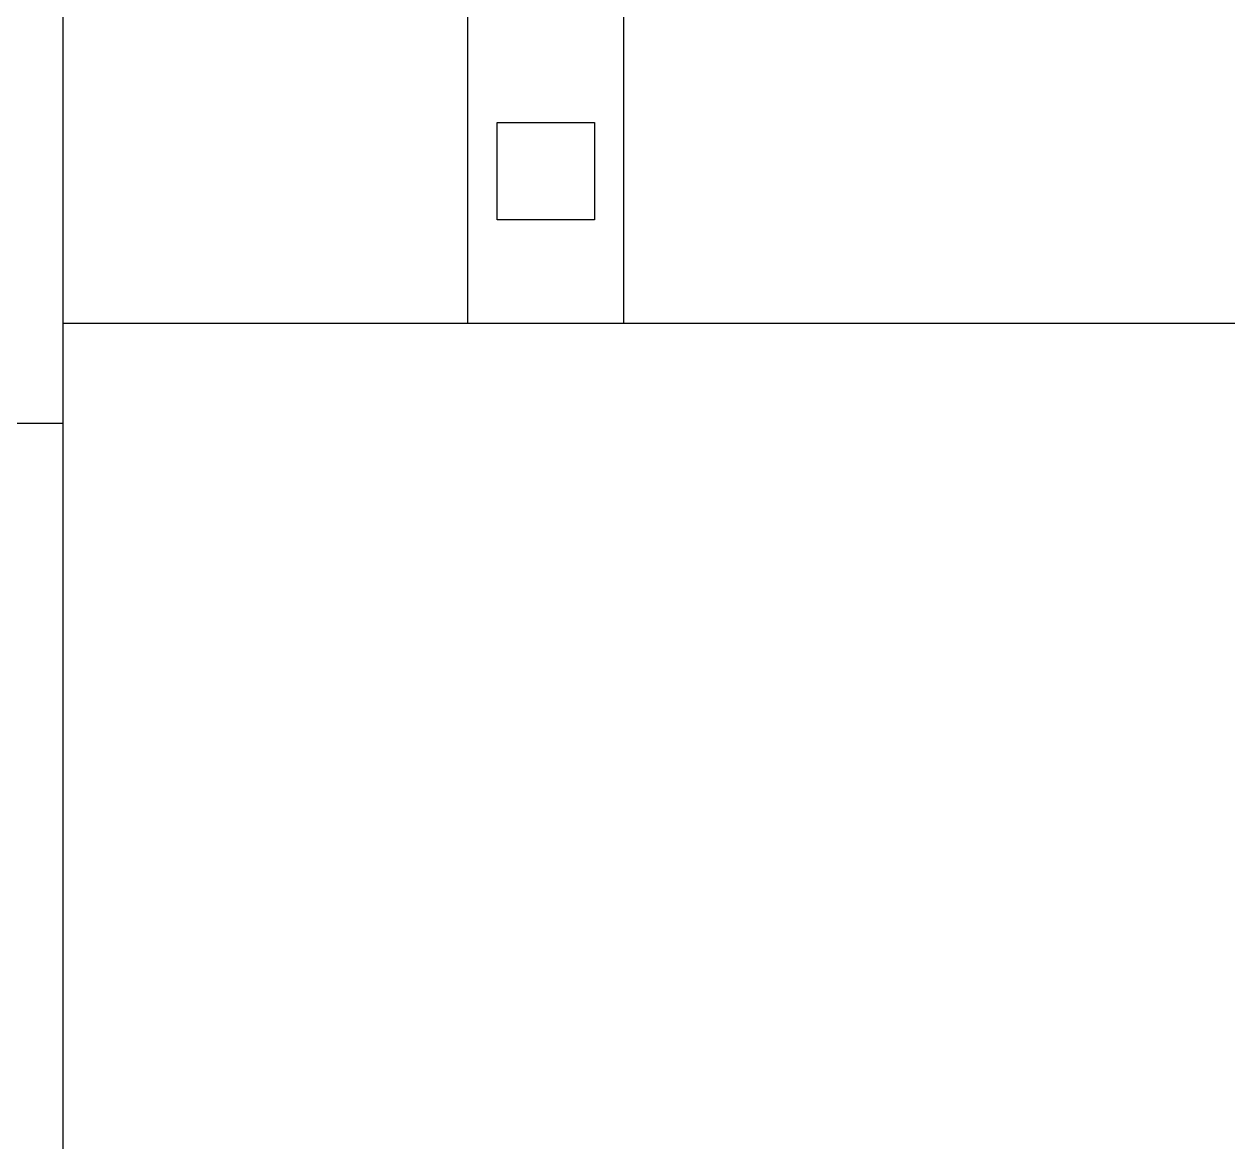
# Model space of a CAD drawing. Extents: x -30 to 1202, y 231 to 898.
# Drawn here: x 334.57 to 340.7, y 366.05 to 371.74 of the extents above; entities that cross this region are included whole.
import ezdxf

# ---------------------------------------------------------------- set-up
doc = ezdxf.new("R2010")
doc.units = 0
doc.header["$LTSCALE"] = 0.04
for name, color, linetype in [('0.1', 1, 'CONTINUOUS'), ('0.2', 2, 'CONTINUOUS'), ('PISO', 1, 'CONTINUOUS')]:
    doc.layers.add(name, color=color, linetype=linetype)

msp = doc.modelspace()

# ---------------------------------------------------------------- linework, layer by layer
at = {"layer": '0.1'}
for p, q in [((336.8307, 370.2199), (336.8307, 376.0442)), ((337.6259, 370.2199), (337.6259, 376.0442))]:
    msp.add_line(p, q, dxfattribs=at)
at = {"layer": '0.2'}
for p, q in [((336.9806, 370.748), (336.9806, 371.2434)), ((336.9806, 371.2434), (337.476, 371.2434)), ((337.476, 371.2434), (337.476, 370.748)), ((337.476, 370.748), (336.9806, 370.748))]:
    msp.add_line(p, q, dxfattribs=at)
at = {"layer": 'PISO'}
for p, q in [((334.7707, 362.0606), (334.7707, 384.5606)), ((362.6457, 370.2199), (334.7707, 370.2199)), ((334.7707, 369.7106), (332.6707, 369.7106))]:
    msp.add_line(p, q, dxfattribs=at)

doc.saveas('drawing.dxf')
